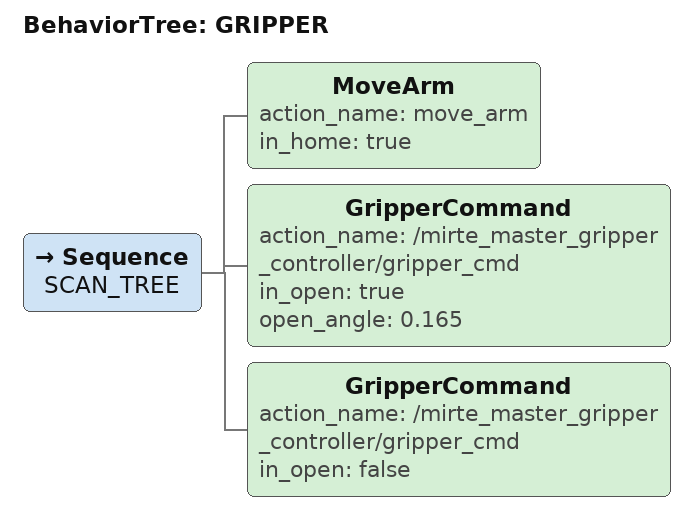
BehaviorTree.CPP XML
<root BTCPP_format="4">
  <BehaviorTree ID="GRIPPER">
	  <Sequence name="SCAN_TREE">
      <MoveArm action_name="move_arm" in_home="true" />
      <GripperCommand action_name="/mirte_master_gripper_controller/gripper_cmd" in_open="true" open_angle="0.165"/>
      <GripperCommand action_name="/mirte_master_gripper_controller/gripper_cmd" in_open="false"/>
    </Sequence>
  </BehaviorTree>
</root>
